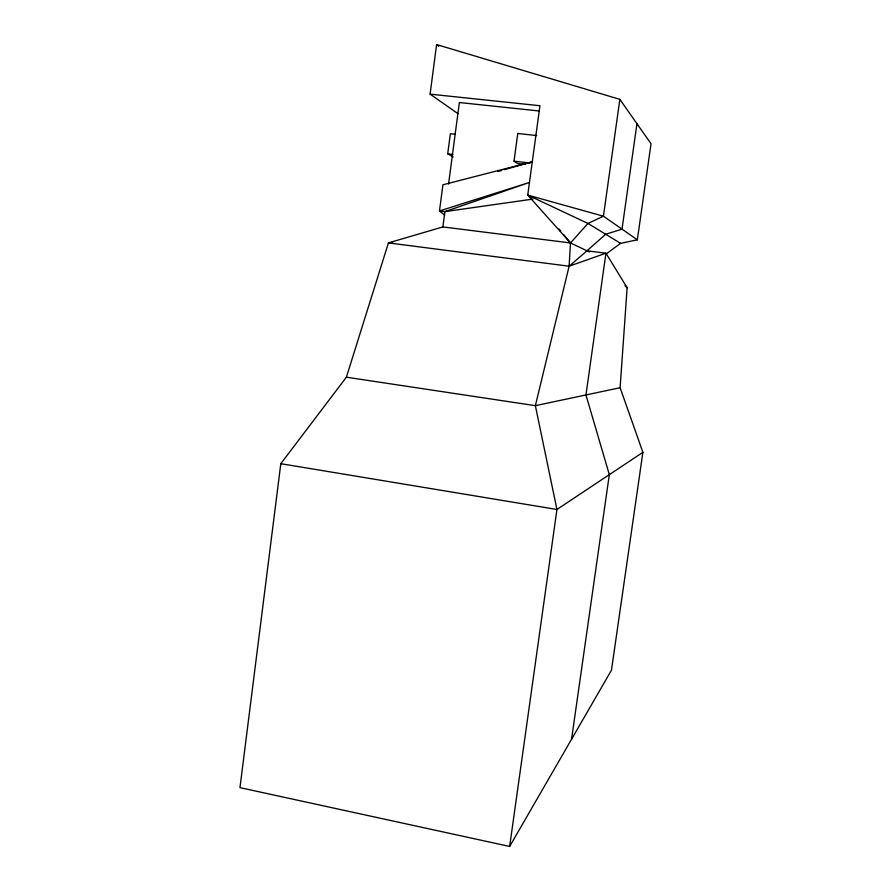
<?xml version="1.0" encoding="UTF-8"?>
<svg xmlns="http://www.w3.org/2000/svg" width="891" height="891" viewBox="0 0 891 891"><rect width="100%" height="100%" fill="white"/><g stroke="black" fill="none" stroke-linecap="round" stroke-linejoin="round"><path stroke-width="1.34" d="M589.374 251.941L570.496 242.942L442.872 226.927L388.431 242.898L346.387 377.194L280.81 463.699L239.969 787.644L509.652 846.45L556.942 509.485L535.368 405.672L569.115 266.209L570.496 242.942L587.96 223.452L603.419 216.201L619.858 99.358L436.601 44.55L430.097 94.145L457.985 113.669M509.652 846.45L611.46 670.188L642.89 452.327L620.114 387.719L627.13 287.726L605.947 253.2L587.002 250.805L569.115 266.209L388.431 242.898M453.274 156.961L447.705 153.82L450.367 133.739L455.479 134.307M442.872 226.927L444.899 211.635L529.466 182.432L439.463 210.967L442.927 184.782L532.283 161.806L504.317 169.68M448.552 184.069L459.377 102.521L539.356 111.007M525.478 164.412L517.459 163.487L514.018 161.182L517.771 133.483L536.727 135.566M563.435 234.355L570.496 242.942L527.739 195.084L539.946 105.728L430.097 94.145M636.954 123.704L622.018 229.154L605.668 234.255L587.002 250.805M605.557 254.425L620.604 243.354L637.343 239.824L651.031 143.752L619.858 99.358M571.554 739.285L609.321 474.647L585.955 394.947L605.947 253.2L569.115 266.209M642.89 452.327L556.942 509.485L280.81 463.699M497.657 171.562L501.655 170.437M620.114 387.719L535.368 405.672L346.387 377.194M532.929 199.083L444.899 211.635L439.463 210.967L444.754 215.165M389.812 242.775L392.563 242.53M514.018 161.182L530.223 163.031M447.705 153.82L452.817 154.41M531.025 196.989L527.739 195.084L603.419 216.201L637.343 239.824M527.739 195.084L587.96 223.452L620.604 243.354M436.601 44.55L438.673 46.31M625.126 285.877L627.13 287.726L625.348 285.643M559.025 228.976L560.784 231.125"/></g></svg>
